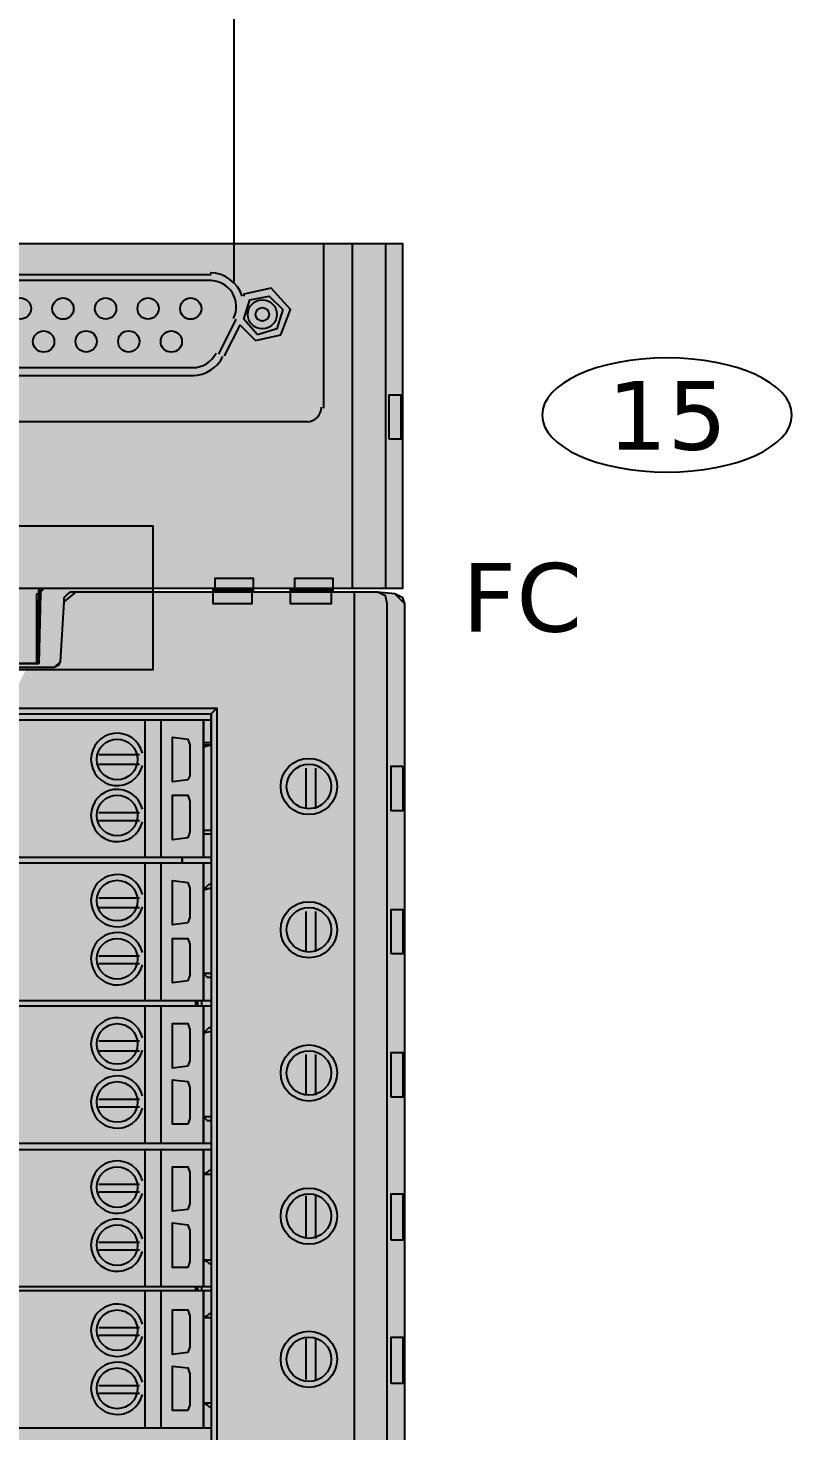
# Model space of a CAD drawing. Extents: x 9438 to 11125, y 1800 to 2873.
# Drawn here: x 10382.6 to 10449.4, y 2447.7 to 2570.4 of the extents above; entities that cross this region are included whole.
import ezdxf

# ---------------------------------------------------------------- set-up
doc = ezdxf.new("R2010")
doc.units = 0
doc.header["$LTSCALE"] = 10
doc.header["$MEASUREMENT"] = 0
doc.layers.add('G02-1-PRDXXXX-E-MRIO-01-P01-01$0$ANNOTATION', color=7, linetype='Continuous')
doc.styles.add('G02-1-PRDXXXX-E-MRIO-01-P01-01$0$PDF Verdana', font='verdana.ttf')

# ---------------------------------------------------------------- blocks, each defined once
blk = doc.blocks.new('G02-1-PRDXXXX-E-MRIO-01-P01-01$0$DV-54809-ZX-370-003')
at = {"layer": 'G02-1-PRDXXXX-E-MRIO-01-P01-01$0$ANNOTATION', "lineweight": 25}
for points in [[(962.89, 748.16), (962.89, 844.35), (793.21, 844.35), (793.21, 308.54), (711.75, 308.54), (711.75, 362.56)], [(943.92, 714.8), (945.78, 714.8), (945.95, 720.9), (946.12, 721.4), (977.62, 721.4), (977.62, 751.55), (854.51, 751.55)], [(970.68, 751.55), (970.68, 737.15)], [(973.22, 721.4), (973.22, 751.55)], [(976.1, 751.55), (976.1, 721.4)], [(960.86, 748.84), (942.4, 748.84)], [(960.86, 748.33), (942.4, 748.33)], [(962.04, 741.73), (963.4, 744.43), (964.75, 743.08), (966.95, 743.59), (967.8, 745.79), (966.11, 747.65), (963.73, 747.14), (963.73, 746.97)], [(961.53, 741.89), (963.06, 744.94)], [(943.92, 740.71), (959.33, 740.71)], [(943.92, 740.03), (959.33, 740.03)], [(969.32, 735.97), (915.98, 735.97), (862.81, 735.97)], [(964.58, 721.07), (964.58, 722.25), (961.19, 722.25), (961.19, 721.07)], [(971.52, 721.07), (971.52, 722.25), (968.14, 722.25), (968.14, 721.07)], [(977.79, 537.67), (977.79, 720.05), (976.94, 720.9), (975.42, 721.07), (949, 721.07), (947.99, 720.22), (947.65, 714.97), (947.14, 714.46), (944.77, 714.46)], [(977.79, 537.67), (977.79, 720.05), (977.62, 720.56), (976.94, 720.9), (975.42, 721.07), (975.25, 721.07), (949, 721.07), (948.49, 721.07), (948.32, 720.9), (947.99, 720.56), (947.99, 720.22), (947.65, 714.97), (947.48, 714.63), (947.14, 714.46), (885.5, 714.46)], [(855.02, 537.16), (857.56, 537.84), (857.9, 537.84), (858.74, 537.84), (974.74, 537.84), (975.25, 537.84), (976.27, 537.5), (976.27, 720.05), (976.1, 720.73), (975.42, 721.07)], [(946.12, 721.4), (946.12, 721.23), (945.95, 721.23), (945.95, 720.9), (945.78, 714.8), (945.62, 714.8), (943.92, 714.8)], [(964.41, 721.4), (964.41, 720.05), (961.03, 720.05), (961.03, 721.4)], [(961.03, 721.23), (964.41, 721.23)], [(964.58, 721.23), (961.19, 721.23)], [(971.36, 721.4), (971.36, 720.05), (967.8, 720.05), (967.8, 721.4)], [(967.8, 721.23), (971.36, 721.23)], [(971.52, 721.23), (968.14, 721.23)], [(973.39, 536.48), (973.39, 721.07)], [(976.94, 720.9), (976.94, 720.9)], [(945.62, 714.97), (945.62, 714.97)], [(864.16, 709.89), (864.16, 710.4), (864.5, 710.57), (864.84, 710.9), (865.18, 710.9), (961.36, 710.9), (961.36, 546.64), (865.18, 546.64), (865.18, 547.15), (960.86, 547.15), (960.86, 550.03), (960.18, 550.03), (960.86, 550.03)], [(865.18, 710.9), (865.18, 710.4), (960.86, 710.4), (961.36, 710.9)], [(960.18, 707.52), (960.86, 707.69), (960.86, 710.4), (960.86, 547.15), (959.5, 547.49), (866.53, 547.49), (866.53, 547.66)], [(929.02, 709.89), (960.86, 709.89)], [(955.1, 697.87), (955.1, 700.91), (955.1, 701.93), (955.1, 705.82), (955.1, 707.01), (955.1, 709.89)], [(956.45, 709.89), (956.45, 697.87)], [(960.18, 697.87), (960.18, 709.89)], [(960.86, 710.4), (960.86, 710.4)], [(960.86, 707.86), (960.18, 707.86)], [(960.18, 707.69), (960.86, 707.69)], [(951.03, 706.84), (954.59, 706.84)], [(951.03, 705.99), (954.59, 705.99)], [(969.15, 705.66), (969.15, 702.1)], [(970, 705.66), (970, 702.1)], [(951.03, 701.76), (954.59, 701.76)], [(951.03, 701.08), (954.59, 701.08)], [(960.18, 700.24), (960.86, 700.24), (960.86, 695.16), (960.18, 694.99), (960.52, 695.33), (960.69, 695.49), (960.86, 695.49)], [(960.18, 699.9), (960.86, 699.9)], [(929.02, 697.87), (960.86, 697.87)], [(958.32, 697.87), (958.32, 697.36), (958.32, 697.87)], [(864.67, 697.36), (960.86, 697.36)], [(955.1, 685.33), (955.1, 688.38), (955.1, 689.4), (955.1, 693.29), (955.1, 694.48), (955.1, 697.36)], [(956.45, 697.36), (956.45, 685.33)], [(960.18, 685.33), (960.18, 697.36)], [(951.03, 694.31), (954.59, 694.31)], [(951.03, 693.46), (954.59, 693.46)], [(969.15, 693.12), (969.15, 689.57)], [(970, 693.12), (970, 689.57)], [(951.03, 689.23), (954.59, 689.23)], [(960.86, 684.83), (864.67, 684.83), (864.67, 685.33), (864.67, 687.87), (864.67, 687.37), (864.84, 687.03), (865.18, 686.86), (865.35, 686.86)], [(951.03, 688.55), (954.59, 688.55)], [(960.18, 687.87), (960.18, 687.7), (960.52, 687.37), (960.69, 687.37), (960.86, 687.37)], [(960.18, 687.7), (960.86, 687.7), (960.86, 682.62), (960.18, 682.45), (960.52, 682.79), (960.69, 682.96), (960.86, 682.96)], [(864.67, 685.33), (960.86, 685.33)], [(959.5, 685.33), (959.5, 684.83)], [(959.67, 685.33), (959.67, 684.83)], [(960.01, 685.33), (960.01, 684.83)], [(955.1, 672.8), (955.1, 675.85), (955.1, 676.87), (955.1, 680.76), (955.1, 681.95), (955.1, 684.83)], [(956.45, 684.83), (956.45, 672.8)], [(960.18, 672.8), (960.18, 684.83)], [(960.86, 672.8), (864.67, 672.8), (864.67, 675.34), (864.67, 674.83), (864.84, 674.67), (865.18, 674.33), (865.35, 674.33), (873.14, 674.33), (874.66, 674.5), (874.83, 674.67), (874.83, 674.83), (874.49, 675.68), (874.32, 676.53), (874.32, 681.27), (874.49, 682.12), (874.83, 682.96), (874.83, 683.13), (874.66, 683.3), (873.14, 683.47), (865.35, 683.47), (865.18, 683.3), (864.84, 683.13), (864.67, 682.96)], [(951.03, 681.78), (954.59, 681.78)], [(951.03, 680.93), (954.59, 680.93)], [(969.15, 680.59), (969.15, 677.04)], [(970, 680.59), (970, 677.04)], [(951.03, 676.7), (954.59, 676.7)], [(864.67, 674.83), (864.16, 675.51), (864.16, 669.75), (864.67, 670.43), (864.67, 669.75), (864.67, 672.29), (960.86, 672.29)], [(951.03, 676.02), (954.59, 676.02)], [(960.18, 675.34), (960.18, 675.17), (960.52, 674.83), (960.69, 674.83), (960.86, 674.83)], [(960.18, 675.17), (960.86, 675.17), (960.86, 670.09), (960.18, 670.09)], [(955.1, 660.27), (955.1, 663.32), (955.1, 664.34), (955.1, 668.23), (955.1, 669.42), (955.1, 672.29)], [(956.45, 672.29), (956.45, 660.27)], [(960.18, 660.27), (960.18, 672.29)], [(960.86, 660.27), (864.67, 660.27), (864.67, 662.81), (864.67, 662.3), (864.84, 662.13), (865.18, 661.8), (865.35, 661.8), (873.14, 661.8), (874.66, 661.96), (874.83, 662.13), (874.83, 662.3), (874.49, 663.15), (874.32, 664), (874.32, 668.74), (874.49, 669.58), (874.83, 670.43), (874.83, 670.6), (874.66, 670.77), (873.14, 670.94), (865.35, 670.94), (865.18, 670.77), (864.84, 670.6), (864.67, 670.43)], [(960.86, 670.43), (960.69, 670.43), (960.52, 670.26), (960.18, 670.09), (960.18, 669.92)], [(951.03, 669.25), (954.59, 669.25)], [(951.03, 668.57), (954.59, 668.57)], [(969.15, 668.23), (969.15, 664.5)], [(970, 668.23), (970, 664.5)], [(951.03, 664.17), (954.59, 664.17)], [(951.03, 663.49), (954.59, 663.49)], [(864.67, 662.3), (864.16, 662.98), (864.16, 657.22), (864.67, 657.9), (864.67, 657.39), (864.67, 659.93), (960.86, 659.93)], [(960.18, 662.81), (960.18, 662.64), (960.52, 662.47), (960.69, 662.3), (960.86, 662.3)], [(960.18, 662.64), (960.86, 662.64), (960.86, 657.56), (960.18, 657.56)], [(955.1, 647.91), (955.1, 650.79), (955.1, 651.97), (955.1, 655.87), (955.1, 656.88), (955.1, 659.93)], [(956.45, 659.93), (956.45, 647.91)], [(959.5, 660.27), (959.5, 659.93)], [(959.67, 660.27), (959.67, 659.93)], [(960.01, 660.27), (960.01, 659.93)], [(960.18, 647.91), (960.18, 659.93)], [(960.86, 657.9), (960.69, 657.9), (960.52, 657.73), (960.18, 657.56), (960.18, 657.39)], [(951.03, 656.71), (954.59, 656.71)], [(951.03, 656.04), (954.59, 656.04)], [(969.15, 655.7), (969.15, 652.14)], [(970, 655.7), (970, 652.14)], [(951.03, 651.63), (954.59, 651.63)], [(951.03, 650.96), (954.59, 650.96)], [(865.35, 649.26), (865.18, 649.43), (864.84, 649.6), (864.67, 649.77), (864.67, 650.45), (864.67, 647.91), (960.86, 647.91)], [(960.18, 650.28), (960.18, 650.11), (960.52, 649.94), (960.69, 649.77), (960.86, 649.77)], [(960.18, 650.11), (960.86, 650.11), (960.86, 645.03), (960.18, 645.03)]]:
    blk.add_lwpolyline(points, dxfattribs=at)
for points in [[(977.62, 721.4), (977.62, 751.55), (854.51, 751.55), (854.51, 721.4)], [(964.92, 743.59), (963.73, 744.94), (964.24, 746.64), (965.94, 746.97), (967.12, 745.79), (966.61, 744.1)], [(976.44, 734.44), (976.44, 738.34), (977.45, 738.34), (977.45, 734.44)], [(865.01, 714.29), (955.78, 714.29), (955.78, 726.82), (865.01, 726.82), (865.01, 714.29), (955.78, 714.29), (955.78, 726.82), (865.01, 726.82)], [(945.78, 720.9), (945.62, 714.8), (945.62, 720.9)], [(945.95, 721.4), (945.78, 720.9), (945.78, 721.23), (945.95, 721.23)], [(960.18, 697.87), (960.18, 709.89)], [(958.82, 704.64), (957.47, 704.47), (957.47, 708.36), (958.82, 708.2), (958.99, 707.69), (958.99, 707.18), (958.99, 705.66), (958.99, 704.98)], [(977.62, 705.82), (977.62, 701.93), (976.6, 701.93), (976.6, 705.82)], [(958.82, 699.56), (957.47, 699.39), (957.47, 703.28), (958.82, 703.28), (958.99, 702.78), (958.99, 702.1), (958.99, 700.57), (958.99, 700.07)], [(960.18, 685.33), (960.18, 697.36)], [(958.82, 692.11), (957.47, 691.94), (957.47, 695.83), (958.82, 695.66), (958.99, 695.16), (958.99, 694.65), (958.99, 693.12), (958.99, 692.62)], [(976.6, 689.4), (976.6, 693.29), (977.62, 693.29), (977.62, 689.4)], [(958.82, 687.03), (957.47, 686.86), (957.47, 690.75), (958.82, 690.75), (958.99, 690.24), (958.99, 689.74), (958.99, 688.04), (958.99, 687.54)], [(960.18, 672.8), (960.18, 684.83)], [(958.82, 679.58), (957.47, 679.41), (957.47, 683.3), (958.82, 683.3), (958.99, 682.79), (958.99, 682.12), (958.99, 680.59), (958.99, 680.08)], [(976.6, 676.87), (976.6, 680.76), (977.62, 680.76), (977.62, 676.87)], [(958.82, 674.5), (957.47, 674.5), (957.47, 678.39), (958.82, 678.22), (958.99, 677.71), (958.99, 677.21), (958.99, 675.51), (958.99, 675)], [(960.18, 660.27), (960.18, 672.29)], [(958.82, 667.04), (957.47, 666.88), (957.47, 670.77), (958.82, 670.77), (958.99, 670.26), (958.99, 669.58), (958.99, 668.06), (958.99, 667.55)], [(976.6, 664.34), (976.6, 668.4), (977.62, 668.4), (977.62, 664.34)], [(958.82, 661.96), (957.47, 661.96), (957.47, 665.86), (958.82, 665.69), (958.99, 665.18), (958.99, 664.67), (958.99, 663.15), (958.99, 662.47)], [(960.18, 647.91), (960.18, 659.93)], [(958.82, 654.51), (957.47, 654.34), (957.47, 658.24), (958.82, 658.24), (958.99, 657.73), (958.99, 657.05), (958.99, 655.53), (958.99, 655.02)], [(976.6, 651.8), (976.6, 655.87), (977.62, 655.87), (977.62, 651.8)], [(958.82, 649.43), (957.47, 649.43), (957.47, 653.33), (958.82, 653.16), (958.99, 652.65), (958.99, 652.14), (958.99, 650.62), (958.99, 649.94)]]:
    blk.add_lwpolyline(points, close=True, dxfattribs=at)
at = {"layer": 'G02-1-PRDXXXX-E-MRIO-01-P01-01$0$ANNOTATION', "color": 7, "lineweight": 0, "true_color": 0xffffff}
for points in [[(883.64, 721.4), (977.62, 721.4), (883.64, 721.4), (946.12, 721.4), (886.51, 721.4)], [(865.01, 714.29), (955.78, 714.29)]]:
    blk.add_lwpolyline(points, dxfattribs=at)
at = {"layer": 'G02-1-PRDXXXX-E-MRIO-01-P01-01$0$ANNOTATION', "lineweight": 25}
for centre, radius in [((944.18, 745.88), 0.931), ((947.9, 745.87), 0.931), ((951.63, 745.88), 0.931), ((955.35, 745.88), 0.93), ((959.08, 745.87), 0.931), ((965.34, 745.37), 1.27), ((965.34, 745.37), 0.593), ((946.21, 742.99), 0.932), ((949.93, 743), 0.931), ((953.66, 743), 0.931), ((957.38, 742.99), 0.932), ((952.64, 706.42), 1.78), ((969.41, 704.05), 2.46), ((969.41, 704.05), 1.95), ((952.64, 701.51), 1.78), ((952.64, 694.06), 1.78), ((969.41, 691.51), 2.46), ((969.41, 691.51), 1.95), ((952.64, 688.97), 1.78), ((952.64, 681.52), 1.78), ((969.41, 678.98), 2.46), ((969.41, 678.98), 1.95), ((952.64, 676.44), 1.78), ((952.64, 668.99), 1.78), ((969.41, 666.45), 2.46), ((969.41, 666.45), 1.95), ((952.64, 663.91), 1.78), ((952.64, 656.46), 1.78), ((969.41, 653.92), 2.46), ((969.41, 653.92), 1.95), ((952.64, 651.38), 1.78)]:
    blk.add_circle(centre, radius, dxfattribs=at)
for centre, radius, start, end in [((960.77, 746.04), 2.96, 17.9357, 90.0119), ((960.77, 746.04), 2.29, 333.4481, 90.0035), ((959.25, 743), 2.29, 270.0186, 333.3862), ((959.25, 742.99), 2.96, 269.9646, 333.4836), ((969.24, 737.24), 1.27, 270.0048, 359.9952), ((952.64, 706.42), 2.29, 13.7474, 346.2647), ((952.64, 701.51), 2.29, 13.7488, 346.2396), ((952.64, 694.06), 2.29, 13.7353, 346.2526), ((952.64, 688.98), 2.29, 13.7353, 346.2526), ((952.64, 681.52), 2.29, 13.7769, 346.2231), ((952.64, 676.44), 2.29, 13.7769, 346.2231), ((952.64, 668.99), 2.29, 13.7769, 346.2231), ((952.64, 663.91), 2.29, 13.7769, 346.2231), ((952.64, 656.46), 2.29, 13.7474, 346.2647), ((952.64, 651.38), 2.29, 13.7474, 346.2647)]:
    blk.add_arc(centre, radius, start, end, dxfattribs=at)
for points in [[(1000.74, 741.56), (994.7, 741.56), (989.81, 739.32), (989.81, 736.56)], [(1011.66, 736.56), (1011.66, 739.32), (1006.77, 741.56), (1000.74, 741.56)], [(989.81, 736.56), (989.81, 733.8), (994.7, 731.56), (1000.74, 731.56)], [(1000.74, 731.56), (1006.77, 731.56), (1011.66, 733.8), (1011.66, 736.56)]]:
    blk.add_open_spline(points, degree=3, dxfattribs=at)
at = {"layer": 'G02-1-PRDXXXX-E-MRIO-01-P01-01$0$ANNOTATION', "color": 7, "true_color": 0xffffff, "transparency": 33554559}
for points in [[(854.51, 721.4), (883.64, 721.4), (977.62, 751.55)], [(854.51, 751.55), (854.51, 721.4), (977.62, 751.55)], [(883.64, 721.4), (977.62, 751.55), (977.62, 721.4)], [(865.01, 726.82), (955.78, 726.82), (865.01, 714.29)], [(955.78, 726.82), (865.01, 714.29), (955.78, 714.29)], [(946.12, 721.4), (943.58, 721.23), (945.95, 720.9)], [(943.58, 721.23), (943.92, 714.8), (945.95, 720.9)], [(945.95, 720.9), (943.92, 714.8), (945.78, 714.8)], [(975.42, 721.07), (947.99, 720.22), (976.94, 720.9)], [(949, 721.07), (947.99, 720.22), (975.42, 721.07)], [(976.94, 720.9), (947.99, 720.22), (977.79, 720.05)], [(947.99, 720.22), (947.65, 714.97), (977.79, 720.05)], [(977.79, 720.05), (947.65, 714.97), (977.79, 537.67)], [(947.65, 714.97), (947.14, 714.46), (977.79, 537.67)], [(977.79, 537.67), (854.85, 537.67), (944.77, 714.46)], [(977.79, 537.67), (947.14, 714.46), (944.77, 714.46)]]:
    blk.add_solid(points, dxfattribs=at)
at = {"layer": 'G02-1-PRDXXXX-E-MRIO-01-P01-01$0$ANNOTATION', "char_height": 6.006, "attachment_point": 4, "style": 'G02-1-PRDXXXX-E-MRIO-01-P01-01$0$PDF Verdana'}
for s, insert in [('15', (995.51, 736.47)), ('FC', (982.81, 720.55))]:
    blk.add_mtext(s, dxfattribs=dict(at, insert=insert))

msp = doc.modelspace()

# ---------------------------------------------------------------- block references
msp.add_blockref('G02-1-PRDXXXX-E-MRIO-01-P01-01$0$DV-54809-ZX-370-003', (9437.72, 1800))

doc.saveas('drawing.dxf')
